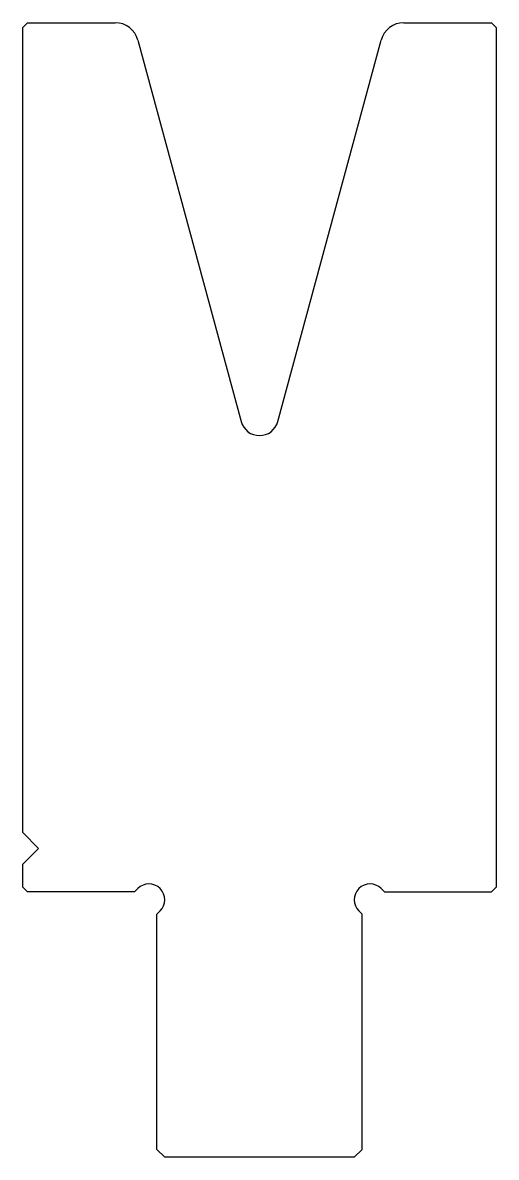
# Model space of a CAD drawing. Header units: metres. Extents: x -21.5 to 8.5, y -16.8 to 55.
import ezdxf

# ---------------------------------------------------------------- set-up
doc = ezdxf.new("R2010")
doc.units = ezdxf.units.M

msp = doc.modelspace()

# ---------------------------------------------------------------- linework, layer by layer
for p, q in [((-21.2, 55), (-21.5, 54.7)), ((-21.5, 3.75), (-21.5, 54.7)), ((-21.2, 55), (-15.647563, 55)), ((2.647563, 55), (8.2, 55)), ((8.5, 54.7), (8.2, 55)), ((8.5, 54.7), (8.5, 0.3)), ((-14.199798, 53.892399), (-7.658212, 29.757101)), ((-5.341788, 29.757101), (1.199798, 53.892399)), ((-20.5, 2.75), (-21.5, 3.75)), ((-21.5, 1.75), (-20.5, 2.75)), ((-21.5, 0.3), (-21.5, 1.75)), ((-21.5, 0.3), (-21.2, 0)), ((-14.414214, 0), (-21.2, 0)), ((-14.207107, 0.207107), (-14.414214, 0)), ((1.207107, 0.207107), (1.414214, 0)), ((1.414214, 0), (8.2, 0)), ((8.2, 0), (8.5, 0.3)), ((-13, -1.414214), (-12.792893, -1.207107)), ((-13, -16.3), (-13, -1.414214)), ((0, -1.414214), (-0.207107, -1.207107)), ((0, -16.3), (0, -1.414214)), ((-13, -16.3), (-12.5, -16.8)), ((-0.5, -16.8), (0, -16.3)), ((-0.5, -16.8), (-12.5, -16.8))]:
    msp.add_line(p, q)
for centre, radius, start, end in [((-15.647563, 53.5), 1.5, 15.165, 90), ((2.647563, 53.5), 1.5, 90, 164.835), ((-6.5, 30.071021), 1.2, 195.165, 344.835), ((-13.5, -0.5), 1, 315, 135), ((0.5, -0.5), 1, 45, 225)]:
    msp.add_arc(centre, radius, start, end)

doc.saveas('drawing.dxf')
